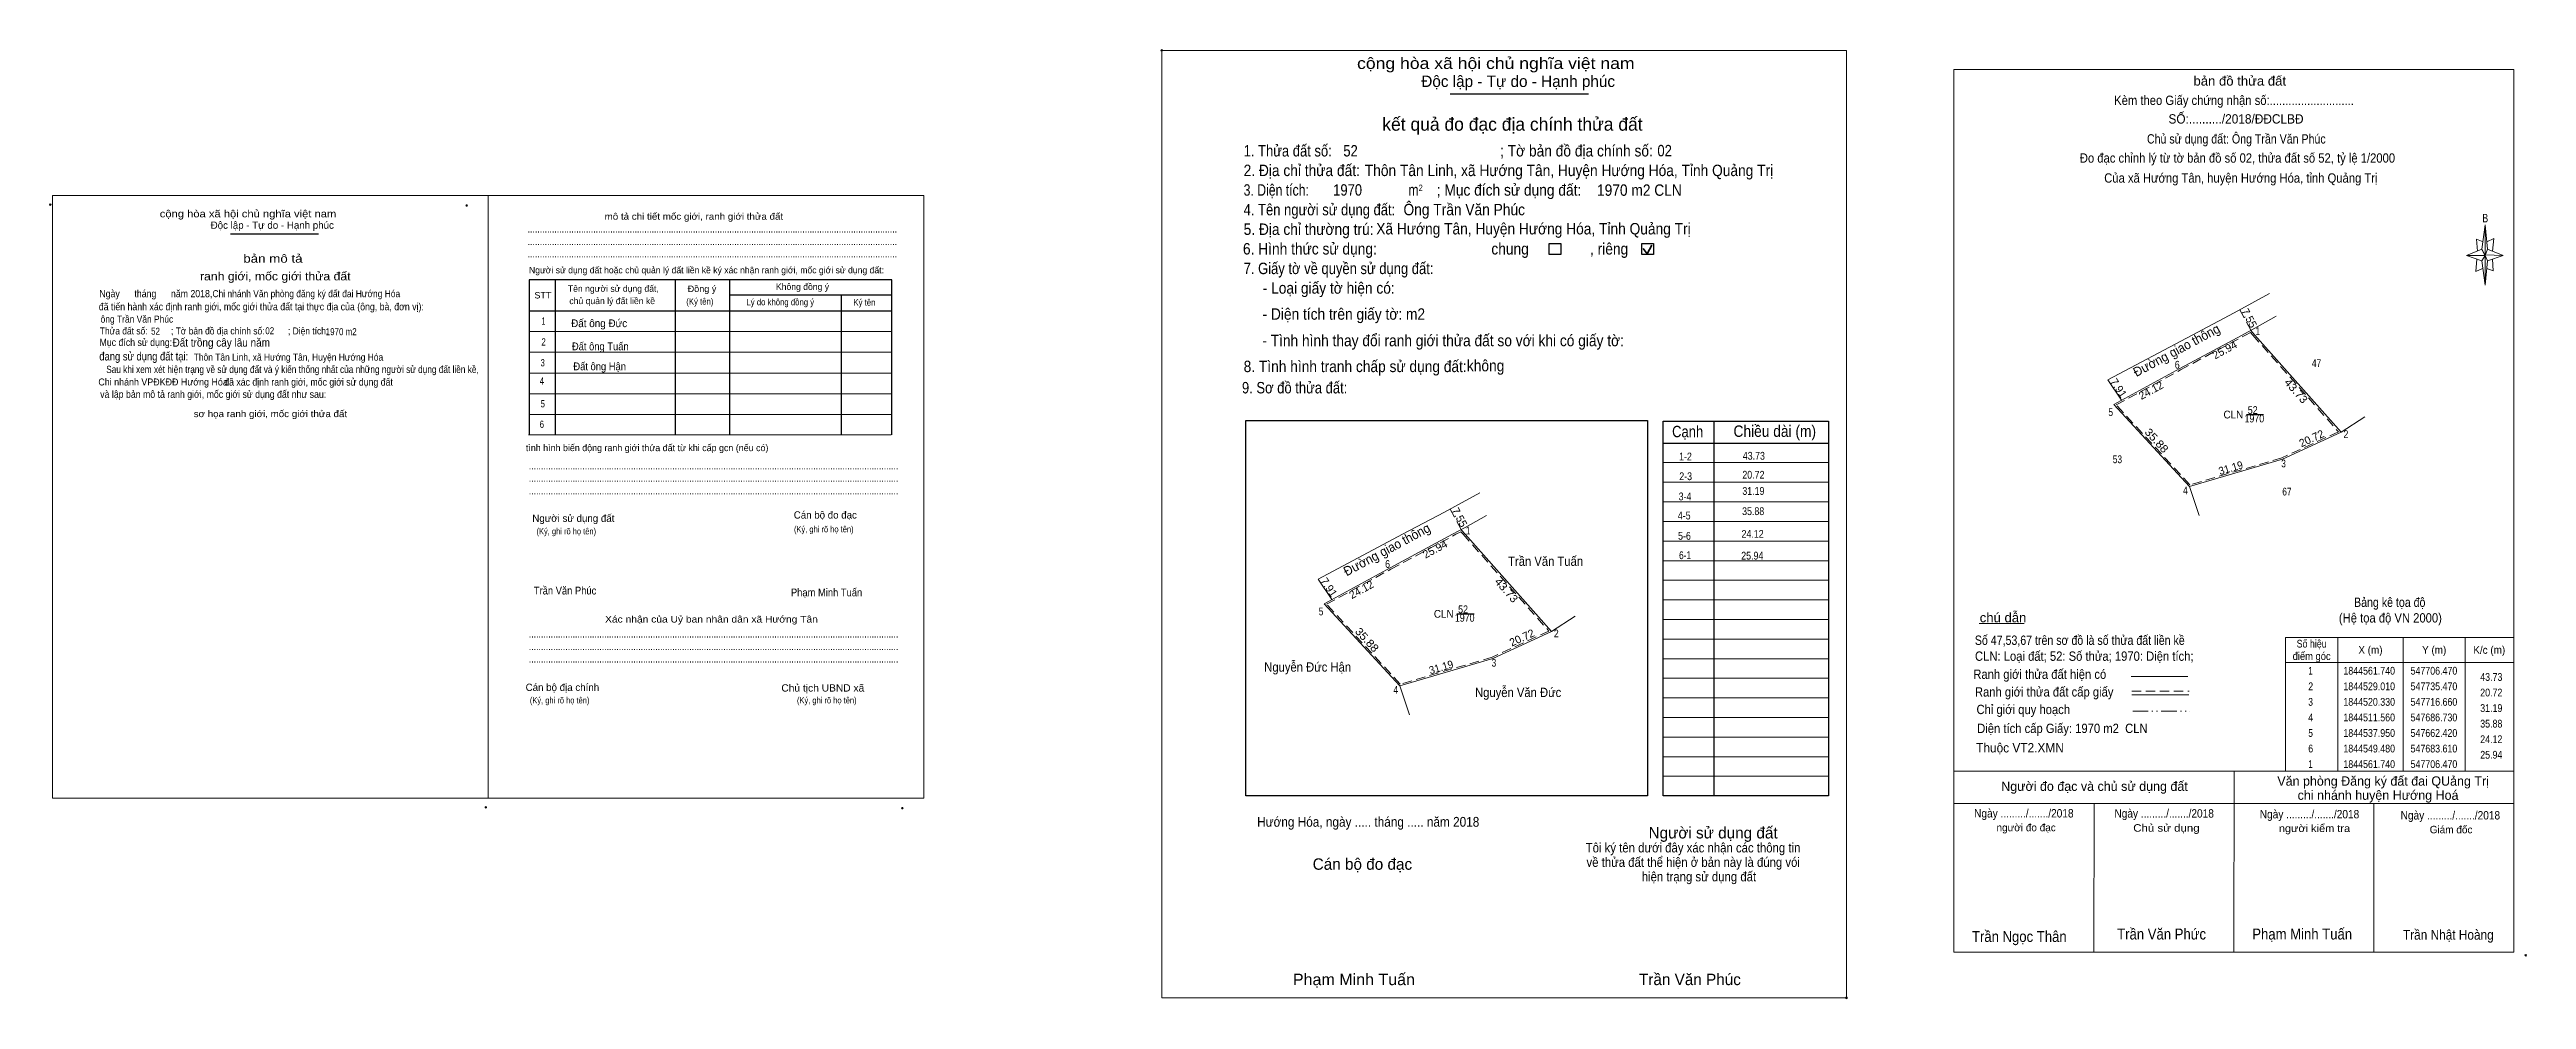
# Model space of a CAD drawing. Header units: metres. Extents: x 546999 to 547795, y 1844347 to 1844652.
import ezdxf
from ezdxf.enums import TextEntityAlignment as Align

# ---------------------------------------------------------------- set-up
doc = ezdxf.new("R2010")
doc.units = ezdxf.units.M
doc.header["$PDMODE"] = 32
doc.header["$PDSIZE"] = 0.5
doc.linetypes.add('DASH_DOUBLE_DOT', pattern=[9.2, 5, -1.2, 0.3, -1.2, 0.3, -1.2])
doc.linetypes.add('MEDIUM_DASHED', pattern=[4.5, 3, -1.5])
doc.layers.add('3', color=7, linetype='Continuous', lineweight=13)
doc.layers.add('4', color=7, linetype='Continuous', lineweight=13)

msp = doc.modelspace()

# ---------------------------------------------------------------- linework, layer by layer
at = {"layer": '3'}
for p, q in [((547611.03, 1844361.98), (547611.03, 1844645.58)), ((547780.77, 1844587.86), (547781.77, 1844595.66)), ((547780.77, 1844584.06), (547775.77, 1844585.86)), ((547782.57, 1844584.06), (547781.77, 1844576.26)), ((547784.37, 1844580.86), (547782.37, 1844581.66)), ((547782.57, 1844587.86), (547787.57, 1844585.86)), ((547784.17, 1844584.66), (547784.37, 1844580.86)), ((547153.02, 1844561.42), (547269.68, 1844561.42)), ((547153.02, 1844554.74), (547269.68, 1844554.74)), ((547153.02, 1844548.06), (547269.68, 1844548.06)), ((547153.02, 1844541.39), (547269.68, 1844541.39)), ((547153.02, 1844534.71), (547269.68, 1844534.71)), ((547152.82, 1844528.25), (547269.47, 1844528.25)), ((547517.55, 1844519.26), (547570.77, 1844519.26)), ((547517.55, 1844512.96), (547570.77, 1844512.96)), ((547517.55, 1844506.66), (547570.77, 1844506.66)), ((547517.55, 1844500.36), (547570.77, 1844500.36)), ((547517.55, 1844494.06), (547570.77, 1844494.06)), ((547517.55, 1844487.76), (547570.77, 1844487.76)), ((547517.55, 1844481.47), (547570.77, 1844481.47)), ((547517.55, 1844475.17), (547570.77, 1844475.17)), ((547517.55, 1844468.87), (547570.77, 1844468.87)), ((547517.55, 1844462.57), (547570.77, 1844462.57)), ((547619.12, 1844467.59), (547633.6, 1844467.59)), ((547517.55, 1844456.27), (547570.77, 1844456.27)), ((547517.55, 1844449.97), (547570.77, 1844449.97)), ((547667.96, 1844450.51), (547686.24, 1844450.51)), ((547517.55, 1844443.67), (547570.77, 1844443.67)), ((547517.55, 1844437.38), (547570.77, 1844437.38)), ((547668.24, 1844444.65), (547686.52, 1844444.65)), ((547517.55, 1844431.08), (547570.77, 1844431.08)), ((547517.55, 1844424.78), (547570.77, 1844424.78)), ((547517.55, 1844418.48), (547570.77, 1844418.48)), ((547611.03, 1844420.1), (547791.03, 1844420.1)), ((547701.03, 1844361.9), (547701.07, 1844420.1)), ((547611.03, 1844409.78), (547791.03, 1844409.78)), ((547656.03, 1844361.94), (547656.07, 1844409.76)), ((547746.03, 1844361.86), (547746.07, 1844409.68)), ((547791.03, 1844361.98), (547611.03, 1844361.98))]:
    msp.add_line(p, q, dxfattribs=at)
at = {"layer": '3', "lineweight": 25}
for p, q in [((547449.1, 1844637.77), (547493.61, 1844637.77)), ((547057.03, 1844592.75), (547085.34, 1844592.75)), ((547161.41, 1844577.98), (547161.41, 1844528.25)), ((547200.03, 1844577.78), (547200.03, 1844528.25)), ((547217.46, 1844577.78), (547217.46, 1844528.25)), ((547217.46, 1844573.17), (547269.68, 1844573.17)), ((547253.32, 1844573.17), (547253.32, 1844528.25)), ((547153.02, 1844568.09), (547269.68, 1844568.09)), ((547517.55, 1844525.56), (547570.77, 1844525.56)), ((547533.82, 1844532.59), (547533.82, 1844412.18))]:
    msp.add_line(p, q, dxfattribs=at)
at = {"layer": '3', "lineweight": 35}
for p, q in [((547512.43, 1844586.39), (547513.96, 1844589.12)), ((547511.18, 1844588.02), (547512.43, 1844586.39))]:
    msp.add_line(p, q, dxfattribs=at)
at = {"layer": '3', "linetype": 'MEDIUM_DASHED'}
msp.add_line((547668.24, 1844445.89), (547686.64, 1844445.89), dxfattribs=at)
at = {"layer": '3', "linetype": 'DASH_DOUBLE_DOT'}
msp.add_line((547668.5, 1844439.39), (547686.9, 1844439.39), dxfattribs=at)
at = {"layer": '3'}
for points in [[(547356.4, 1844651.74), (547576.5, 1844651.74), (547576.5, 1844347.31), (547356.4, 1844347.31)], [(546999.88, 1844605.15), (547139.89, 1844605.15), (547139.89, 1844411.51), (546999.88, 1844411.51)], [(547139.89, 1844605.15), (547279.89, 1844605.15), (547279.89, 1844411.5), (547139.89, 1844411.5)], [(547139.89, 1844605.15), (547279.89, 1844605.15), (547279.89, 1844411.5), (547139.89, 1844411.5)], [(547781.77, 1844595.66), (547782.57, 1844587.86), (547781.77, 1844585.86)], [(547781.77, 1844585.86), (547775.77, 1844585.86), (547780.77, 1844587.86), (547782.57, 1844584.06), (547787.57, 1844585.86), (547781.77, 1844586.06)], [(547781.77, 1844585.86), (547781.77, 1844576.26), (547780.77, 1844584.06)]]:
    msp.add_lwpolyline(points, close=True, dxfattribs=at)
for points in [[(547611.03, 1844645.58), (547791.03, 1844645.58), (547791.03, 1844361.98)], [(547781.17, 1844590.26), (547778.97, 1844591.06), (547779.37, 1844587.26)], [(547782.37, 1844590.26), (547784.57, 1844591.26), (547784.17, 1844587.26)], [(547781.77, 1844585.86), (547780.77, 1844587.86), (547775.77, 1844585.86)], [(547779.17, 1844584.66), (547778.77, 1844580.66), (547780.97, 1844581.66)], [(547781.77, 1844585.86), (547782.57, 1844584.06), (547787.57, 1844585.86)]]:
    msp.add_lwpolyline(points, dxfattribs=at)
at = {"layer": '3', "lineweight": 25}
for points in [[(547480.95, 1844589.64), (547484.73, 1844589.64), (547484.73, 1844586.12), (547480.95, 1844586.12)], [(547510.69, 1844589.64), (547514.47, 1844589.64), (547514.47, 1844586.12), (547510.69, 1844586.12)], [(547383.39, 1844532.8), (547512.51, 1844532.8), (547512.51, 1844412.18), (547383.39, 1844412.18)], [(547517.55, 1844532.59), (547570.77, 1844532.59), (547570.77, 1844412.18), (547517.55, 1844412.18)]]:
    msp.add_lwpolyline(points, close=True, dxfattribs=at)
msp.add_lwpolyline([(547269.68, 1844528.25), (547269.68, 1844577.98), (547153.02, 1844577.98), (547153.02, 1844528.25)], dxfattribs=at)
at = {"layer": '3'}
for p in [(547356.4, 1844651.74), (546999.13, 1844602.16), (547132.97, 1844601.88), (547139.13, 1844408.52), (547272.98, 1844408.24), (547794.83, 1844360.98), (547576.5, 1844347.31)]:
    msp.add_point(p, dxfattribs=at)
at = {"layer": '4'}
for p, q in [((547712.49, 1844573.6), (547701.11, 1844567.41)), ((547714.61, 1844566.31), (547707.81, 1844562.46)), ((547703.73, 1844560.27), (547683.61, 1844549.48)), ((547707.81, 1844562.46), (547703.73, 1844560.27)), ((547683.61, 1844549.48), (547662.42, 1844537.95)), ((547664.91, 1844539.3), (547660.54, 1844545.89)), ((547735.47, 1844529.01), (547743.13, 1844533.95)), ((547458.66, 1844509.57), (547447.28, 1844503.38)), ((547686.73, 1844511.56), (547689.89, 1844502.24)), ((547460.78, 1844502.28), (547453.98, 1844498.43)), ((547449.9, 1844496.24), (547429.78, 1844485.45)), ((547453.98, 1844498.43), (547449.9, 1844496.24)), ((547429.78, 1844485.45), (547408.59, 1844473.92)), ((547411.08, 1844475.27), (547406.71, 1844481.86)), ((547481.64, 1844464.98), (547489.3, 1844469.92)), ((547734.43, 1844463.1), (547734.43, 1844420.1)), ((547755.43, 1844463.1), (547755.43, 1844420.1)), ((547775.43, 1844463.1), (547775.43, 1844420.1)), ((547717.63, 1844455.1), (547791.03, 1844455.1)), ((547432.9, 1844447.53), (547436.06, 1844438.21))]:
    msp.add_line(p, q, dxfattribs=at)
at = {"layer": '4', "linetype": 'MEDIUM_DASHED'}
for p, q in [((547702.92, 1844568.4), (547706.49, 1844561.75)), ((547449.09, 1844504.37), (547452.66, 1844497.72))]:
    msp.add_line(p, q, dxfattribs=at)
at = {"layer": '4', "lineweight": 25}
for p, q in [((547705.06, 1844534.72), (547710.6, 1844534.72)), ((547451.23, 1844470.69), (547456.77, 1844470.69))]:
    msp.add_line(p, q, dxfattribs=at)
at = {"layer": '4'}
for points in [[(547660.54, 1844545.89), (547687.65, 1844560.27), (547701.11, 1844567.41)], [(547735.47, 1844529.01), (547707.77, 1844560.27), (547706.47, 1844561.74)], [(547735.47, 1844529.01), (547716.66, 1844520.33), (547686.73, 1844511.56), (547662.42, 1844537.95)], [(547406.71, 1844481.86), (547433.82, 1844496.24), (547447.28, 1844503.38)], [(547481.64, 1844464.98), (547453.94, 1844496.24), (547452.64, 1844497.71)], [(547481.64, 1844464.98), (547462.83, 1844456.3), (547432.9, 1844447.53), (547408.59, 1844473.92)]]:
    msp.add_lwpolyline(points, dxfattribs=at)
at = {"layer": '4', "linetype": 'MEDIUM_DASHED'}
for points in [[(547707.1, 1844560.27), (547734.65, 1844529.18), (547716.48, 1844520.8), (547686.89, 1844512.13), (547663.22, 1844537.82), (547683.85, 1844549.04), (547704.79, 1844560.27)], [(547704.79, 1844560.27), (547706.36, 1844561.11), (547707.1, 1844560.27)], [(547453.27, 1844496.24), (547480.82, 1844465.15), (547462.65, 1844456.77), (547433.06, 1844448.1), (547409.39, 1844473.79), (547430.02, 1844485.01), (547450.96, 1844496.24)], [(547450.96, 1844496.24), (547452.53, 1844497.08), (547453.27, 1844496.24)]]:
    msp.add_lwpolyline(points, dxfattribs=at)
at = {"layer": '4'}
msp.add_lwpolyline([(547717.63, 1844463.1), (547791.03, 1844463.1), (547791.03, 1844420.1), (547717.63, 1844420.1)], close=True, dxfattribs=at)

# ---------------------------------------------------------------- texts
at = {"layer": '3'}
for s, height, width, p in [('cộng hòa xã hội chủ nghĩa việt nam', 3.674, 1.15, (547419.18, 1844645.76)), ('1. Thửa đất số:', 3.674, 0.85, (547382.72, 1844617.63)), ('52', 3.67, 0.85, (547414.77, 1844617.63)), ('; Tờ bản đồ địa chính số:', 3.674, 0.9, (547465.15, 1844617.63)), ('02', 3.67, 0.85, (547515.73, 1844617.68)), ('2. Địa chỉ thửa đất:', 3.674, 0.9, (547382.72, 1844611.33)), ('Thôn Tân Linh, xã Hướng Tân, Huyện Hướng Hóa, Tỉnh Quảng Trị', 3.67, 0.9, (547421.67, 1844611.33)), ('3. Diện tích:', 3.674, 0.8, (547382.72, 1844605.04)), ('1970', 3.67, 0.85, (547411.5, 1844605.05)), ('m', 3.674, 0.8, (547435.68, 1844605.04)), ('2', 2.099, 0.8, (547438.99, 1844606.5)), ('; Mục đích sử dụng đất:', 3.674, 0.9, (547444.79, 1844605.04)), ('1970 m2 CLN', 3.67, 0.9, (547496.31, 1844605)), ('cộng hòa xã hội chủ nghĩa việt nam', 2.337, 1.15, (547034.31, 1844598.07)), ('4. Tên người sử dụng đất:', 3.674, 0.85, (547382.72, 1844598.73)), ('5. Địa chỉ thường trú:', 3.674, 0.9, (547382.72, 1844592.43)), ('Xã Hướng Tân, Huyện Hướng Hóa, Tỉnh Quảng Trị', 3.67, 0.9, (547425.35, 1844592.59)), ('Ông Trần Văn Phúc', 3.67, 0.9, (547434.11, 1844598.75)), ('........................................................................................................................................................', 2.337, 0.9, (547152.55, 1844593.19)), ('........................................................................................................................................................', 2.337, 0.9, (547152.55, 1844589.19)), ('6. Hình thức sử dụng:', 3.674, 0.9, (547382.5, 1844586.14)), ('chung                , riêng', 3.674, 0.9, (547462.35, 1844586.14)), ('........................................................................................................................................................', 2.337, 0.9, (547152.55, 1844585.18)), ('7. Giấy tờ về quyền sử dụng đất:', 3.674, 0.85, (547382.72, 1844579.84)), ('Ngày      tháng      năm 2018,', 2.34, 0.9, (547014.89, 1844572.4)), ('Chi nhánh Văn phòng đăng ký đất đai Hướng Hóa', 2.25, 0.9, (547051.25, 1844572.43)), ('STT', 2.07, 1.05, (547154.74, 1844572.02)), ('Đồng ý', 2.07, 1.05, (547204.01, 1844574.08)), ('     - Loại giấy tờ hiện có:', 3.67, 0.9, (547382.72, 1844573.55)), (' đã tiến hành xác định ranh giới, mốc giới thửa đất tại thực địa của (ông, bà, đơn vị):', 2.34, 0.9, (547013.93, 1844568.22)), ('ông Trần Văn Phúc', 2.25, 0.9, (547015.3, 1844564.26)), ('(Ký tên)', 2.07, 0.9, (547203.56, 1844570.03)), ('Lý do không đồng ý', 2.07, 0.9, (547222.9, 1844569.82)), ('Ký tên', 2.07, 0.9, (547257.29, 1844569.73)), ('- Diện tích trên giấy tờ: m2', 3.67, 0.9, (547388.8, 1844565.18)), ('Thửa đất số:          ; Tờ bản đồ địa chính số:          ; Diện tích:', 2.25, 0.9, (547015.04, 1844560.46)), ('Mục đích sử dụng:', 2.34, 0.9, (547014.95, 1844556.75)), ('52', 2.25, 0.85, (547031.52, 1844560.37)), ('Đất trồng cây lâu năm ', 2.66, 0.9, (547038.42, 1844556.54)), ('02', 2.25, 0.85, (547068.24, 1844560.52)), ('1970 m2', 2.25, 0.85, (547087.66, 1844560.22)), ('     - Tình hình thay đổi ranh giới thửa đất so với khi có giấy tờ:', 3.67, 0.9, (547382.58, 1844556.67)), ('đang sử dụng đất tại:', 2.66, 0.85, (547014.88, 1844552.1)), ('Sau khi xem xét hiện trạng về sử dụng đất và ý kiến thống nhất của những người sử dụng đất liền kề,', 2.337, 0.85, (547017.09, 1844548.06)), ('Thôn Tân Linh, xã Hướng Tân, Huyện Hướng Hóa', 2.25, 0.9, (547045.22, 1844552.03)), ('8. Tình hình tranh chấp sử dụng đất: ', 3.67, 0.9, (547382.72, 1844548.35)), ('không', 3.674, 0.9, (547454.48, 1844548.61)), ('Chi nhánh VPĐKĐĐ Hướng Hóa', 2.25, 0.95, (547014.57, 1844544.06)), (' và lập bản mô tả ranh giới, mốc giới sử dụng đất như sau:', 2.337, 0.9, (547014.38, 1844540.08)), ('đã xác định ranh giới, mốc giới sử dụng đất', 2.33, 0.9, (547055.04, 1844544.01)), ('9. Sơ đồ thửa đất:', 3.674, 0.85, (547382.18, 1844541.51)), ('Cạnh', 3.674, 0.85, (547520.45, 1844527.42)), ('Chiều dài (m)', 3.674, 0.9, (547540.18, 1844527.55)), ('........................................................................................................................................................', 2.337, 0.9, (547152.94, 1844517.1)), ('........................................................................................................................................................', 2.337, 0.9, (547152.94, 1844513.1)), ('........................................................................................................................................................', 2.337, 0.9, (547152.94, 1844509.09)), ('(Ký, ghi rõ họ tên)', 2.003, 0.9, (547155.41, 1844496.22)), ('(Ký, ghi rõ họ tên)', 2.003, 0.9, (547238.18, 1844496.88)), ('Trần Văn Phúc', 2.5, 0.9, (547154.56, 1844476.91)), ('Phạm Minh Tuấn', 2.5, 0.9, (547237.2, 1844476.32)), ('........................................................................................................................................................', 2.337, 0.9, (547152.94, 1844463.05)), ('Số 47,53,67 trên sơ đồ là số thửa đất liền kề', 3, 0.85, (547617.77, 1844460.71)), ('........................................................................................................................................................', 2.337, 0.9, (547152.94, 1844459.05)), ('........................................................................................................................................................', 2.337, 0.9, (547152.94, 1844455.04)), ('CLN: Loại đất; 52: Số thửa; 1970: Diện tích;', 3, 0.9, (547617.81, 1844455.59)), ('Chủ tịch UBND xã', 2.34, 1.05, (547234.12, 1844445.71)), ('(Ký, ghi rõ họ tên)', 2.003, 0.9, (547153.27, 1844441.91)), ('(Ký, ghi rõ họ tên)', 2.003, 0.9, (547239.14, 1844441.91)), ('Thuộc VT2.XMN', 3, 0.95, (547618.19, 1844426.16)), ('Diện tích cấp Giấy: 1970 m2  CLN', 3, 0.9, (547618.51, 1844432.39)), ('Hướng Hóa, ngày ..... tháng ..... năm 2018', 3.15, 0.9, (547387.07, 1844402.28)), ('Phạm Minh Tuấn', 3.67, 1.05, (547398.56, 1844351.38))]:
    msp.add_text(s, height=height, dxfattribs=dict(at, width=width)).set_placement(p)
for s, height, p in [('Độc lập - Tự do - Hạnh phúc', 3.674, (547439.83, 1844639.97)), ('Độc lập - Tự do - Hạnh phúc', 2.337, (547050.67, 1844594.4)), ('Người sử dụng đất hoặc chủ quản lý đất liền kề ký xác nhận ranh giới, mốc giới sử dụng đất:', 2.07, (547153, 1844580.09)), ('Tên người sử dụng đất,', 2.07, (547165.5, 1844574.15)), ('chủ quản lý đất liền kề', 2.07, (547165.97, 1844570.2)), ('Không đồng ý', 2.07, (547232.38, 1844574.76)), ('tình hình biến động ranh giới thửa đất từ khi cấp gcn (nếu có)', 2.136, (547152.01, 1844522.96)), ('Người sử dụng đất', 2.337, (547154.07, 1844500.23)), ('Cán bộ đo đạc', 2.332, (547238.11, 1844501.3)), ('Cán bộ địa chính', 2.337, (547151.92, 1844445.91)), ('Người sử dụng đất', 3.674, (547512.89, 1844398.51)), ('Cán bộ đo đạc', 3.674, (547404.92, 1844388.45)), ('Trần Văn Phúc', 3.67, (547509.81, 1844351.39))]:
    msp.add_text(s, height=height, dxfattribs=at).set_placement(p)
for s, height, width, p in [('Kèm theo Giấy chứng nhận số:...........................', 3, 0.9, (547701.08, 1844634.19)), ('bản đồ thửa đất', 3, 1.05, (547702.92, 1844640.41)), ('SỐ:........../2018/ĐĐCLBĐ', 3, 0.95, (547701.715, 1844628.21)), ('Chủ sử dụng đất: Ông Trần Văn Phúc', 3, 0.85, (547701.815, 1844621.79)), ('Đo đạc chỉnh lý từ tờ bản đồ số 02, thửa đất số 52, tỷ lệ 1/2000 ', 3, 0.9, (547702.68, 1844615.65)), ('Của xã Hướng Tân, huyện Hướng Hóa, tỉnh Quảng Trị', 3, 0.9, (547703.275, 1844609.23)), ('mô tả chi tiết mốc giới, ranh giới thửa đất', 2.136, 1.1, (547206.01, 1844597.32)), ('B', 2.755, 0.75, (547781.84, 1844596.45)), ('ranh giới, mốc giới thửa đất', 2.671, 1.1, (547071.445, 1844577.83)), ('bản mô tả', 2.671, 1.2, (547070.69, 1844583.51)), ('1', 2.337, 0.65, (547157.66, 1844563.57)), ('Đất ông Đức', 2.5, 0.95, (547175.55, 1844562.8)), ('2', 2.337, 0.8, (547157.685, 1844556.89)), ('Đất ông Tuấn', 2.5, 0.9, (547175.915, 1844555.38)), ('3', 2.337, 0.75, (547157.415, 1844550.2)), ('Đất ông Hận', 2.5, 0.9, (547175.715, 1844548.95)), ('4', 2.337, 0.8, (547157.16, 1844544.36)), ('sơ họa ranh giới, mốc giới thửa đất', 2.136, 1.1, (547069.88, 1844533.89)), ('6', 2.337, 0.8, (547157.125, 1844530.42)), ('5', 2.337, 0.75, (547157.435, 1844537.03)), ('1-2', 2.5, 0.85, (547524.745, 1844519.99)), ('3-4', 2.5, 0.85, (547524.6, 1844507.16)), ('2-3', 2.5, 0.85, (547524.805, 1844513.64)), ('4-5', 2.5, 0.85, (547524.335, 1844501.02)), ('5-6', 2.5, 0.85, (547524.425, 1844494.49)), ('6-1', 2.5, 0.8, (547524.61, 1844488.26)), ('Xác nhận của Uỷ ban nhân dân xã Hướng Tân', 2.14, 1.15, (547211.655, 1844467.89)), ('chú dẫn', 3, 1.05, (547626.825, 1844467.97)), ('(Hệ tọa độ VN 2000)', 3, 0.9, (547751.34, 1844467.89)), ('Bảng kê tọa độ', 3, 0.85, (547751.135, 1844472.91)), ('Ranh giới thửa đất hiện có ', 3, 0.9, (547639.135, 1844449.79)), ('Ranh giới thửa đất cấp giấy', 3, 0.9, (547640.055, 1844444.11)), ('Chỉ giới quy hoạch', 3, 0.9, (547633.335, 1844438.47)), ('Ngày ........./......./2018', 2.7, 0.9, (547633.52, 1844405.25)), ('Ngày ........./......./2018', 2.7, 0.9, (547678.62, 1844405.21)), ('Ngày ........./......./2018', 2.7, 0.9, (547725.34, 1844404.97)), ('Ngày ........./......./2018', 2.7, 0.9, (547770.62, 1844404.61)), ('Chủ sử dụng', 2.4, 1.15, (547679.35, 1844400.69)), ('người kiểm tra', 2.4, 1.1, (547726.94, 1844400.57)), ('Tôi ký tên dưới đây xác nhận các thông tin', 3.035, 0.9, (547527.18, 1844394.03)), ('về thửa đất thể hiện ở bản này là đúng vói', 3.035, 0.9, (547527.235, 1844389.38)), ('hiện trạng sử dụng đất', 3.035, 0.9, (547529.075, 1844384.73)), ('Trần Ngọc Thân', 3.5, 0.9, (547632.055, 1844365.26)), ('Trần Văn Phức', 3.5, 0.9, (547677.8, 1844366.05)), ('Phạm Minh Tuấn', 3.5, 0.9, (547722.985, 1844366.05)), ('Trần Nhật Hoàng', 3.16, 0.9, (547769.97, 1844365.99))]:
    msp.add_text(s, height=height, dxfattribs=dict(at, width=width)).set_placement(p, align=Align.CENTER)
for s, height, p in [('kết quả đo đạc địa chính thửa đất', 4.199, (547469.135, 1844625.92)), ('Người đo đạc và chủ sử dụng đất', 3, (547656.225, 1844413.79)), (' Văn phòng Đăng ký đất đai QUảng Trị', 3, (547748.445, 1844415.47)), ('chi nhánh huyện Hướng Hoá', 3, (547747.375, 1844410.93)), ('người đo đạc', 2.4, (547634.255, 1844400.83)), ('Giám đốc', 2.4, (547770.85, 1844400.17)), ('.', 1.05, (547576.493, 1844346.79))]:
    msp.add_text(s, height=height, dxfattribs=at).set_placement(p, align=Align.CENTER)
at = {"layer": '3', "width": 0.85}
for s, p in [('43.73', (547550.28, 1844520.22)), ('31.19', (547550.14, 1844508.92)), ('20.72', (547550.14, 1844514.12)), ('35.88', (547550.07, 1844502.42)), ('24.12', (547549.88, 1844495.13)), ('25.94', (547549.78, 1844488.13))]:
    msp.add_text(s, height=2.5, dxfattribs=at).set_placement(p, align=Align.RIGHT)
at = {"layer": '4'}
for s, rotation, p in [('7.55', 298.229, (547704.849, 1844565.136)), ('25.94', 28.205, (547698.679, 1844554.392)), ('7.91', 303.549, (547662.926, 1844542.581)), ('24.12', 28.552, (547674.973, 1844541.398)), ('20.72', 24.771, (547726.521, 1844525.919)), ('7.55', 298.229, (547451.019, 1844501.106)), ('25.94', 28.205, (547444.849, 1844490.362)), ('7.91', 303.549, (547409.096, 1844478.551)), ('24.12', 28.552, (547421.143, 1844477.368)), ('20.72', 24.771, (547472.696, 1844461.891))]:
    msp.add_text(s, height=2.5, rotation=rotation, dxfattribs=at).set_placement(p, align=Align.CENTER)
for s, height, rotation, width, p in [('Đường giao thông', 3, 28.207, 0.95, (547683.291, 1844554.048)), ('43.73', 2.5, 311.542, 1.1, (547720.082, 1844541.479)), ('35.88', 2.5, 312.651, 1.1, (547675.279, 1844525.527)), ('31.19', 2.5, 16.331, 0.95, (547700.384, 1844516.367)), ('Đường giao thông', 3, 28.207, 0.95, (547429.456, 1844490.016)), ('43.73', 2.5, 311.542, 1.1, (547466.248, 1844477.454)), ('35.88', 2.5, 312.651, 1.1, (547421.453, 1844461.492)), ('31.19', 2.5, 16.331, 0.95, (547446.559, 1844452.339))]:
    msp.add_text(s, height=height, rotation=rotation, dxfattribs=dict(at, width=width)).set_placement(p, align=Align.CENTER)
for s, width, p in [(' 1', 0.75, (547709.39, 1844560.25)), (' 6', 0.85, (547683.61, 1844549.48)), (' 5', 0.8, (547662.17, 1844534.24)), ('CLN', 0.95, (547704.05, 1844533.47)), (' 2', 0.85, (547737.84, 1844527.17)), (' 3', 0.8, (547717.74, 1844517.75)), (' 4', 0.85, (547686.25, 1844509.08)), (' 1', 0.75, (547455.56, 1844496.22)), (' 6', 0.85, (547429.78, 1844485.45)), (' 5', 0.8, (547408.34, 1844470.21)), ('CLN', 0.95, (547450.22, 1844469.44)), (' 2', 0.85, (547484.01, 1844463.14)), (' 3', 0.8, (547463.91, 1844453.72)), (' 4', 0.85, (547432.42, 1844445.05)), ('43.73', 0.85, (547787.33, 1844449.15)), ('20.72', 0.85, (547787.33, 1844444.15)), ('31.19', 0.85, (547787.33, 1844439.15)), ('35.88', 0.85, (547787.33, 1844434.15)), ('24.12', 0.85, (547787.33, 1844429.15)), ('25.94', 0.85, (547787.33, 1844424.15))]:
    msp.add_text(s, height=2.5, dxfattribs=dict(at, width=width)).set_placement(p, align=Align.RIGHT)
for s, height, width, p in [('47', 2.5, 0.8, (547727.61, 1844549.98)), ('1970', 2.5, 0.85, (547707.615, 1844532.19)), ('52', 2.5, 0.85, (547707.08, 1844534.91)), ('53', 2.5, 0.8, (547663.6, 1844519.09)), ('67', 2.5, 0.8, (547718.08, 1844508.72)), ('Trần Văn Tuấn', 3, 0.9, (547479.785, 1844486.1)), ('1970', 2.5, 0.85, (547453.785, 1844468.16)), ('52', 2.5, 0.85, (547453.25, 1844470.88)), ('Số hiệu', 2.5, 0.85, (547726.03, 1844459.85)), ('Nguyễn Đức Hận', 3, 0.9, (547403.295, 1844452.1)), ('điểm góc', 2.5, 0.9, (547726.03, 1844455.85)), (' 1', 2.5, 0.75, (547725.325, 1844451.15)), ('1844561.740', 2.5, 0.85, (547744.53, 1844451.15)), ('X (m)', 2.5, 0.95, (547744.93, 1844457.85)), ('547706.470', 2.5, 0.85, (547765.335, 1844451.15)), ('Y (m)', 2.5, 0.95, (547765.425, 1844457.85)), ('K/c (m)', 2.5, 0.95, (547783.13, 1844457.85)), ('Nguyễn Văn Đức', 3, 0.9, (547470.96, 1844443.95)), (' 2', 2.5, 0.85, (547725.33, 1844446.15)), ('1844529.010', 2.5, 0.85, (547744.53, 1844446.15)), ('547735.470', 2.5, 0.85, (547765.335, 1844446.15)), (' 4', 2.5, 0.85, (547725.325, 1844436.15)), (' 3', 2.5, 0.8, (547725.33, 1844441.15)), ('1844520.330', 2.5, 0.85, (547744.53, 1844441.15)), ('1844511.560', 2.5, 0.85, (547744.53, 1844436.15)), ('547716.660', 2.5, 0.85, (547765.335, 1844441.15)), ('547686.730', 2.5, 0.85, (547765.335, 1844436.15)), (' 5', 2.5, 0.8, (547725.33, 1844431.15)), ('1844537.950', 2.5, 0.85, (547744.53, 1844431.15)), ('547662.420', 2.5, 0.85, (547765.335, 1844431.15)), (' 6', 2.5, 0.85, (547725.33, 1844426.15)), (' 1', 2.5, 0.75, (547725.325, 1844421.15)), ('1844549.480', 2.5, 0.85, (547744.53, 1844426.15)), ('1844561.740', 2.5, 0.85, (547744.53, 1844421.15)), ('547683.610', 2.5, 0.85, (547765.335, 1844426.15)), ('547706.470', 2.5, 0.85, (547765.335, 1844421.15))]:
    msp.add_text(s, height=height, dxfattribs=dict(at, width=width)).set_placement(p, align=Align.CENTER)

doc.saveas('drawing.dxf')
